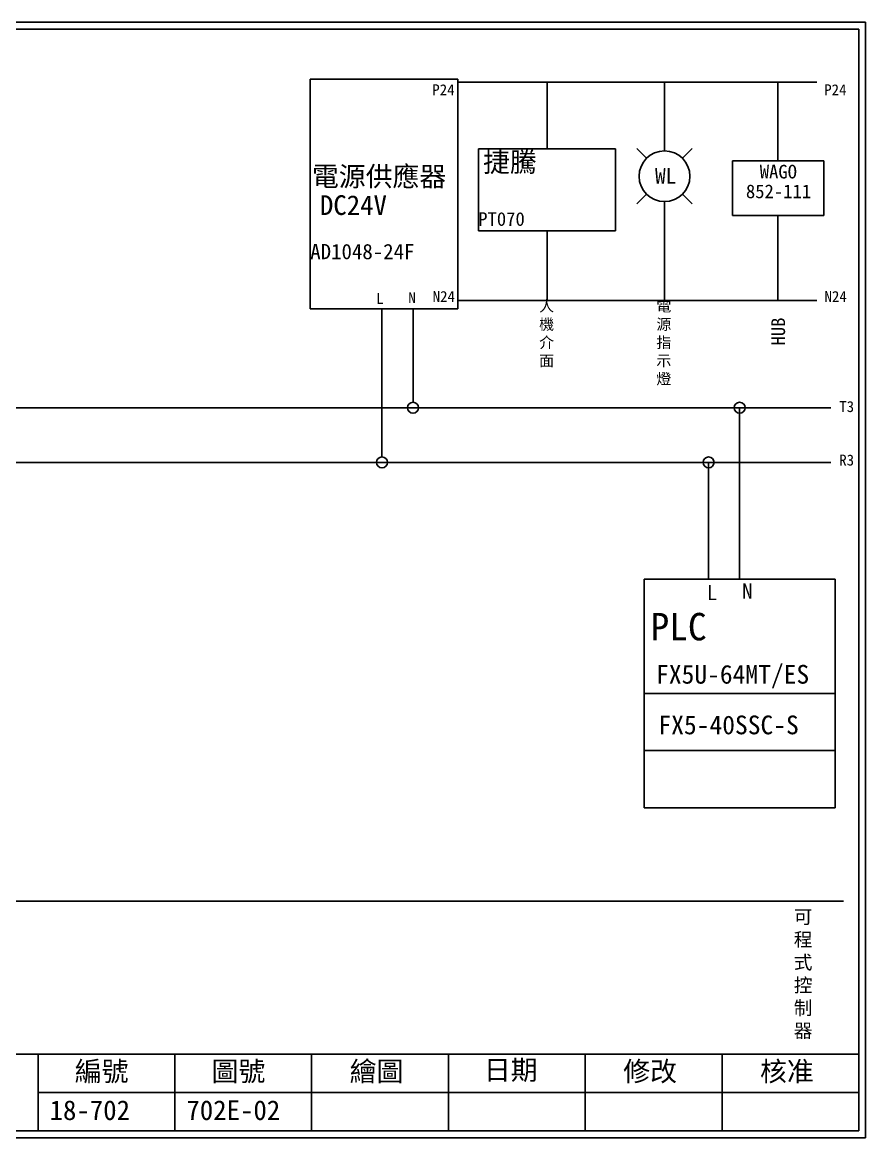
# Model space of a CAD drawing. Extents: x 1092 to 1379, y 1204 to 1408.
# Drawn here: x 1224.6 to 1378.8, y 1203.7 to 1407.7 of the extents above; entities that cross this region are included whole.
import ezdxf
from ezdxf.enums import TextEntityAlignment as Align

# ---------------------------------------------------------------- set-up
doc = ezdxf.new("R2010")
doc.units = 0
doc.layers.get('0').update_dxf_attribs({"linetype": 'CONTINUOUS'})
doc.layers.add('圖框層', color=7, linetype='CONTINUOUS')
doc.layers.add('標尺寸層', color=3, linetype='CONTINUOUS')
doc.styles.add('CNS', font='romanc.shx', dxfattribs={"bigfont": 'chineset.shx'})
doc.styles.add('STSL', font='kaiu.ttf')

msp = doc.modelspace()

# ---------------------------------------------------------------- linework, layer by layer
at = {"color": 0}
for p, q in [((1304.25, 1397.28), (1277.25, 1397.28)), ((1277.25, 1397.28), (1277.25, 1355.28)), ((1304.25, 1355.28), (1304.25, 1397.28)), ((1369.82, 1396.75), (1304.25, 1396.75)), ((1341.99, 1388.07), (1341.99, 1396.75)), ((1362.7, 1388.07), (1362.7, 1396.75)), ((1341.99, 1384.17), (1341.99, 1388.07)), ((1308.02, 1384.57), (1333.02, 1384.57)), ((1308.02, 1369.57), (1308.02, 1384.57)), ((1333.02, 1384.57), (1333.02, 1369.57)), ((1338.71, 1382.81), (1336.95, 1384.58)), ((1345.28, 1382.81), (1347.04, 1384.58)), ((1354.43, 1382.37), (1371.12, 1382.37)), ((1354.43, 1372.35), (1354.43, 1382.37)), ((1371.12, 1382.37), (1371.12, 1372.35)), ((1338.71, 1376.24), (1336.95, 1374.48)), ((1341.99, 1374.89), (1341.99, 1370.94)), ((1345.28, 1376.24), (1347.04, 1374.48)), ((1341.99, 1370.94), (1341.99, 1356.8)), ((1371.12, 1372.35), (1354.43, 1372.35)), ((1333.02, 1369.57), (1308.02, 1369.57)), ((1369.82, 1356.8), (1304.25, 1356.8)), ((1277.25, 1355.28), (1300.25, 1355.28)), ((1290.36, 1355.28), (1290.36, 1328.2)), ((1296.03, 1355.28), (1296.03, 1338.2)), ((1300.25, 1355.28), (1304.25, 1355.28)), ((1246.92, 1337.2), (1372.36, 1337.2)), ((1355.72, 1305.87), (1355.72, 1337.2)), ((1246.92, 1327.2), (1372.36, 1327.2)), ((1338.3, 1305.87), (1373.15, 1305.87)), ((1338.3, 1284.96), (1338.3, 1305.87)), ((1373.15, 1305.87), (1373.15, 1284.96)), ((1373.15, 1284.96), (1338.3, 1284.96)), ((1338.3, 1284.96), (1373.15, 1284.96)), ((1338.3, 1264.05), (1338.3, 1284.96)), ((1373.15, 1284.96), (1373.15, 1264.05)), ((1373.15, 1264.05), (1338.3, 1264.05))]:
    msp.add_line(p, q, dxfattribs=at)
for centre, radius in [((1341.99, 1379.53), 4.64), ((1296.03, 1337.2), 1), ((1290.36, 1327.2), 1)]:
    msp.add_circle(centre, radius, dxfattribs=at)
at = {"layer": '圖框層', "color": 0}
for p, q in [((1378.75, 1407.68), (1091.75, 1407.68)), ((1378.75, 1203.71), (1378.75, 1407.68)), ((1377.5, 1406.43), (1093, 1406.43)), ((1377.5, 1204.96), (1377.5, 1406.43)), ((1093, 1218.96), (1377.5, 1218.96)), ((1227.5, 1204.96), (1227.5, 1218.96)), ((1252.5, 1204.96), (1252.5, 1218.96)), ((1277.5, 1204.96), (1277.5, 1218.96)), ((1302.5, 1204.96), (1302.5, 1218.96)), ((1327.5, 1204.96), (1327.5, 1218.96)), ((1352.5, 1204.96), (1352.5, 1218.96)), ((1227.5, 1211.96), (1377.5, 1211.96)), ((1091.75, 1203.71), (1378.75, 1203.71)), ((1093, 1204.96), (1377.5, 1204.96))]:
    msp.add_line(p, q, dxfattribs=at)
at = {"layer": '標尺寸層', "color": 0}
for p, q in [((1320.52, 1384.57), (1320.52, 1396.75)), ((1362.7, 1384.57), (1362.7, 1396.75)), ((1362.7, 1384.57), (1362.7, 1382.37)), ((1362.7, 1369.57), (1362.7, 1372.35)), ((1320.52, 1369.57), (1320.52, 1356.8)), ((1362.7, 1369.57), (1362.7, 1356.8)), ((1237.09, 1337.2), (1215.13, 1337.2)), ((1246.92, 1337.2), (1237.09, 1337.2)), ((1237.09, 1327.2), (1215.13, 1327.2)), ((1246.92, 1327.2), (1237.09, 1327.2)), ((1350.04, 1323.3), (1350.04, 1327.2)), ((1350.04, 1323.3), (1350.04, 1305.86)), ((1338.3, 1274.5), (1373.15, 1274.5)), ((1237.09, 1246.99), (1202.09, 1246.99)), ((1256.48, 1246.99), (1237.09, 1246.99)), ((1237.09, 1246.99), (1237.09, 1246.99)), ((1374.7, 1246.99), (1256.48, 1246.99))]:
    msp.add_line(p, q, dxfattribs=at)
for centre in [(1355.72, 1337.2), (1350.04, 1327.2)]:
    msp.add_circle(centre, 1, dxfattribs=at)

# ---------------------------------------------------------------- texts
at = {"color": 0}
msp.add_text('WL', height=2.856, dxfattribs=at).set_placement((1342.2, 1379.58), align=Align.MIDDLE_CENTER)
at = {"layer": '圖框層', "color": 0, "style": 'STSL'}
for s, height, p in [('P24', 2, (1299.55, 1394.34)), ('P24', 2, (1371.17, 1394.34)), ('捷騰', 3.6, (1308.83, 1380.34)), ('電源供應器', 3.6, (1277.56, 1377.7)), ('WAGO', 2.5, (1359.4, 1379.12)), ('852-111', 2.5, (1356.87, 1375.52)), ('DC24V', 3.6, (1279.02, 1372.45)), ('PT070', 2.5, (1307.95, 1370.46)), ('AD1048-24F', 2.8, (1277.25, 1364.36)), ('N24', 2, (1299.62, 1356.54)), ('N24', 2, (1371.23, 1356.54)), ('L', 2, (1289.32, 1356.19)), ('N', 2, (1295.18, 1356.33)), ('T3', 2, (1373.92, 1336.41)), ('R3', 2, (1373.92, 1326.63)), ('L', 2.79, (1349.72, 1302.01)), ('N', 2.79, (1356.19, 1302.27)), ('PLC', 5.018, (1339.44, 1294.66)), ('FX5U-64MT/ES', 3.4277, (1340.45, 1286.74)), ('FX5-40SSC-S', 3.4277, (1340.88, 1277.48)), ('編號', 3.6, (1234.22, 1214.05)), ('圖號', 3.6, (1259.22, 1214.05)), ('繪圖', 3.6, (1284.45, 1214.05)), ('日期', 3.6, (1308.97, 1214.3)), ('修改', 3.6, (1334.45, 1214.05)), ('核准', 3.6, (1359.45, 1214.05)), ('18-702', 3.6, (1229.62, 1206.94)), ('702E-02', 3.6, (1254.62, 1206.94))]:
    msp.add_text(s, height=height, dxfattribs=at).set_placement(p)
msp.add_text('HUB', height=2.5, rotation=90, dxfattribs=at).set_placement((1364.02, 1348.58))
at = {"layer": '標尺寸層', "color": 0, "attachment_point": 1, "style": 'CNS'}
for s, insert, char_height, width in [('{\\fDFKai-SB|b0|i0|c136|p65;人機介面}', (1319.09, 1356.8), 2, 4.1392), ('{\\fDFKai-SB|b0|i0|c136|p65;電\\P源指示燈}', (1340.5, 1356.8), 2, 4.1392), ('{\\fDFKai-SB|b0|i0|c136|p65;可程式控制器}', (1365.62, 1245.37), 2.5, 5.4243)]:
    msp.add_mtext(s, dxfattribs=dict(at, insert=insert, char_height=char_height, width=width))

doc.saveas('drawing.dxf')
